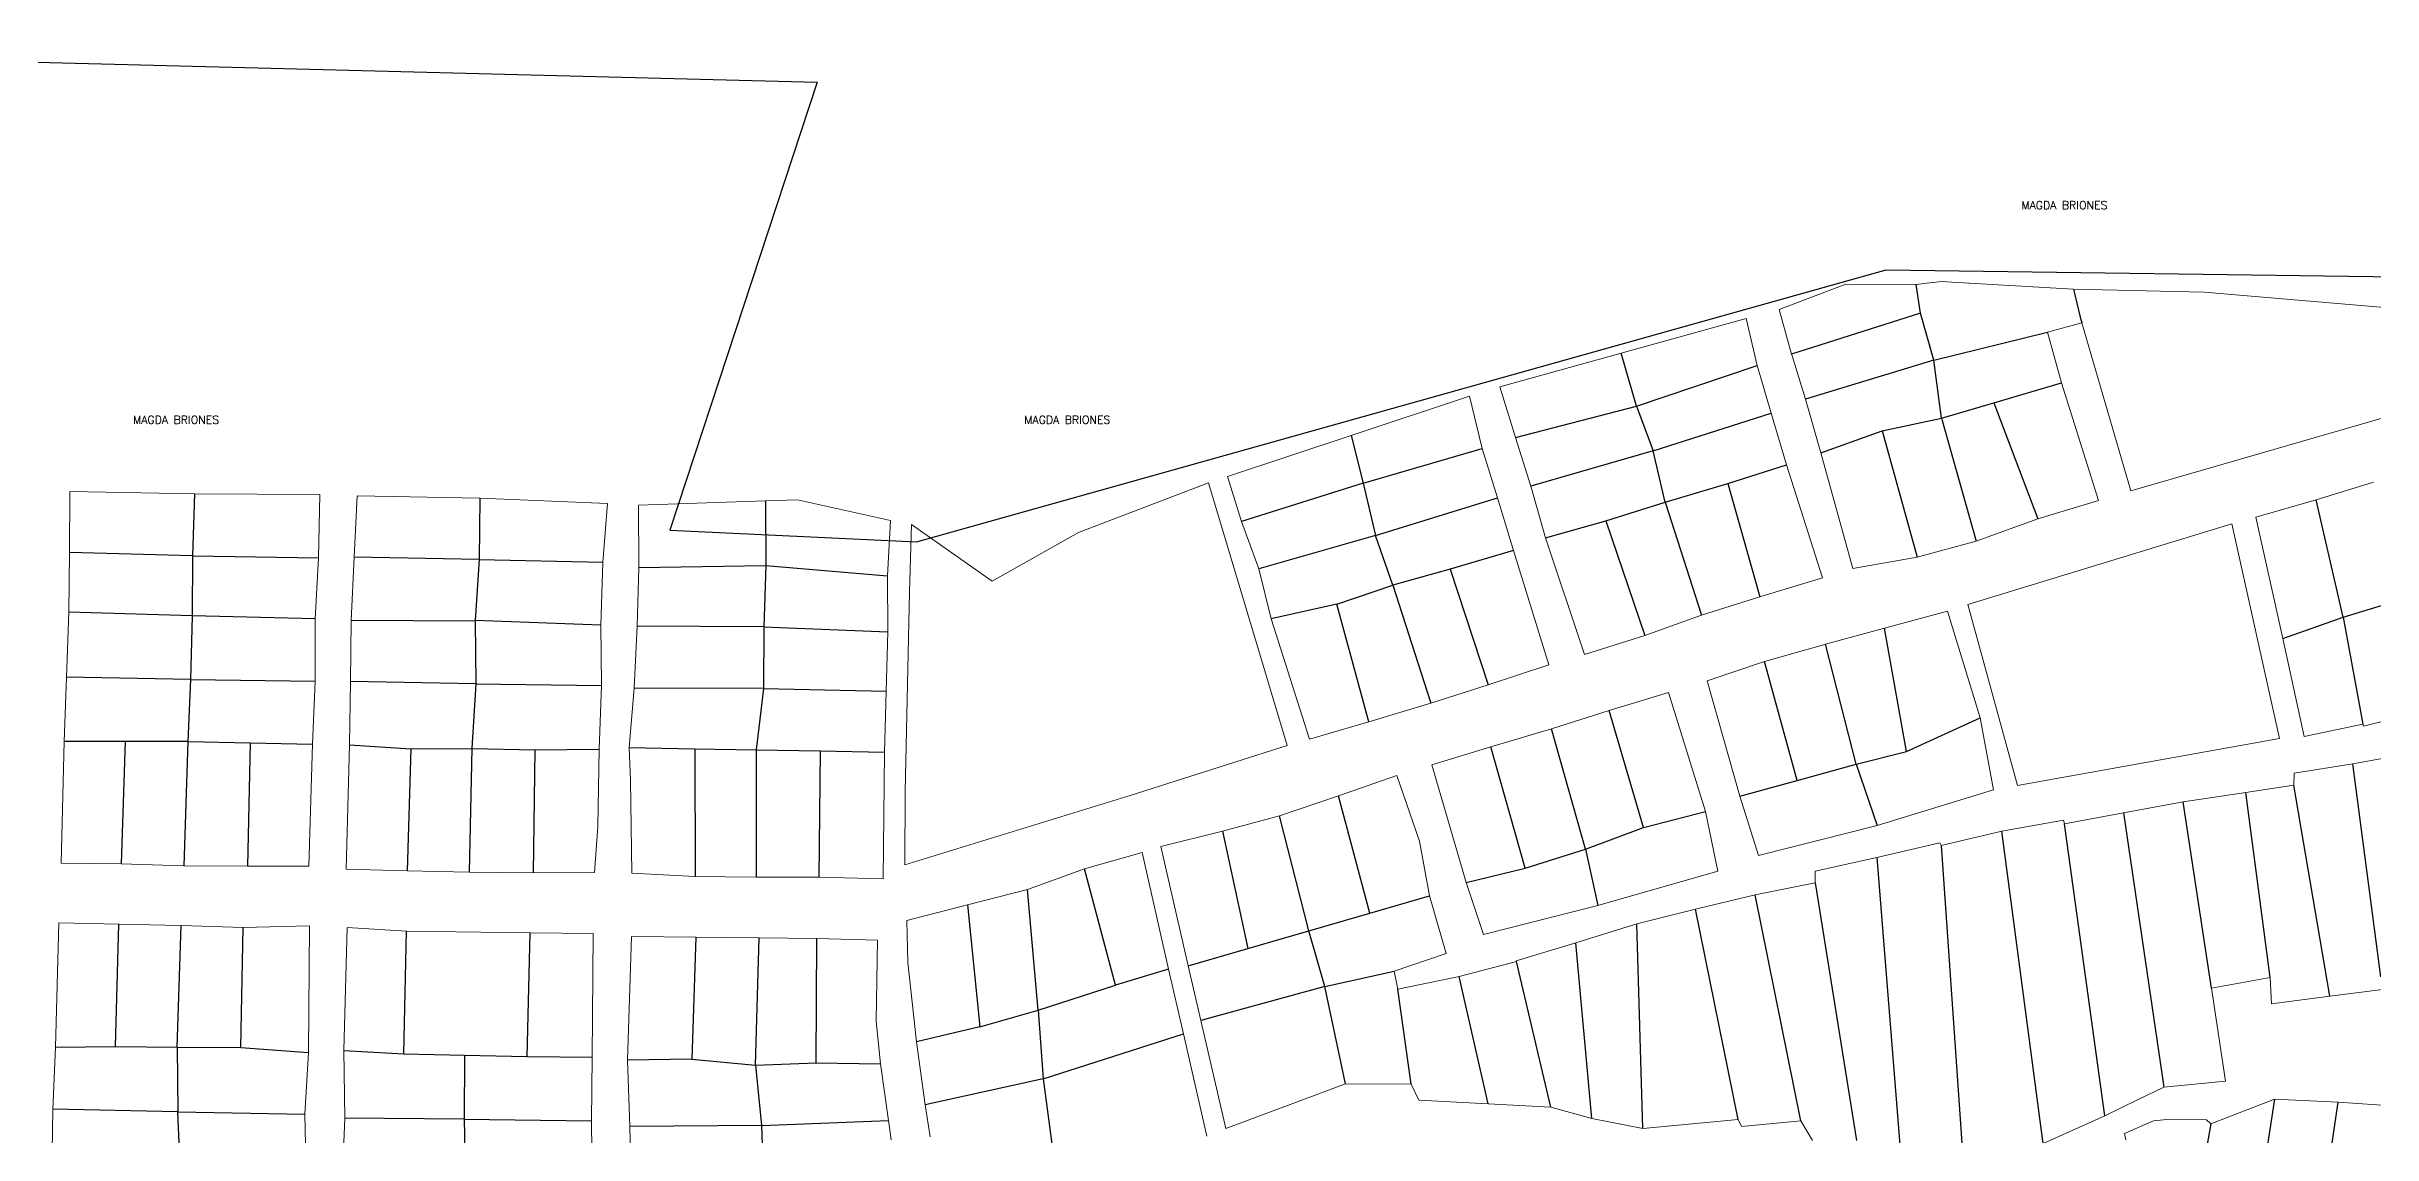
# Model space of a CAD drawing. Header units: millimetres. Extents: x 612074 to 614541, y 1316471 to 1317841.
# Drawn here: x 612765.4 to 613079.4, y 1316908.7 to 1317055.6 of the extents above; entities that cross this region are included whole.
import ezdxf

# ---------------------------------------------------------------- set-up
doc = ezdxf.new("R2010")
doc.units = ezdxf.units.MM
doc.layers.add('CAPA ROJA', color=1, linetype='Continuous')
doc.styles.add('MtXpl_Txt', font='txt_____.ttf')

msp = doc.modelspace()

# ---------------------------------------------------------------- linework, layer by layer
at = {"layer": 'CAPA ROJA', "color": 1, "linetype": 'Continuous'}
for p, q in [((612682, 1317055.58), (612869.49, 1317050.77)), ((612869.49, 1317050.77), (612849.6, 1316990.3)), ((612882.88, 1316988.73), (613013.76, 1317025.42)), ((613013.76, 1317025.42), (613287.88, 1317021.77)), ((612849.6, 1316990.3), (612882.88, 1316988.73))]:
    msp.add_line(p, q, dxfattribs=at)
at = {"layer": 'CAPA ROJA', "color": 1, "linetype": 'Continuous', "lineweight": 13}
for p, q in [((612999.34, 1317020.07), (613008.32, 1317023.52)), ((613008.32, 1317023.52), (613017.82, 1317023.46)), ((613017.82, 1317023.46), (613019.27, 1317023.65)), ((613019.27, 1317023.65), (613021.3, 1317023.88)), ((613021.3, 1317023.88), (613022.62, 1317023.79)), ((613022.62, 1317023.79), (613039.08, 1317022.83)), ((613056.72, 1317022.42), (613039.08, 1317022.83)), ((613083.16, 1317020.17), (613056.72, 1317022.42)), ((612994.87, 1317018.86), (612978.02, 1317014.18)), ((612996.37, 1317012.51), (612994.87, 1317018.86)), ((613001.01, 1317014.04), (612999.34, 1317020.07)), ((613040.19, 1317018.27), (613035.54, 1317017.05)), ((613035.54, 1317017.05), (613037.46, 1317010.2)), ((613040.19, 1317018.27), (613046.8, 1316995.59)), ((612978.02, 1317014.18), (612961.64, 1317009.63)), ((612998.25, 1317006.08), (612996.37, 1317012.51)), ((613001.07, 1317013.82), (613001.01, 1317014.04)), ((613002.88, 1317007.98), (613001.07, 1317013.82)), ((612961.64, 1317009.63), (612963.6, 1317003.27)), ((613037.46, 1317010.2), (613042.44, 1316994.33)), ((612957.51, 1317008.37), (612941.56, 1317003.09)), ((612959.25, 1317001.34), (612957.51, 1317008.37)), ((613000.31, 1316999.1), (612998.25, 1317006.08)), ((613004.94, 1317000.76), (613002.88, 1317007.98)), ((612941.56, 1317003.09), (612924.88, 1316997.56)), ((612963.6, 1317003.27), (612963.75, 1317002.79)), ((612963.75, 1317002.79), (612965.83, 1316996.22)), ((613046.8, 1316995.59), (613081.34, 1317005.6)), ((612961.3, 1316994.65), (612959.25, 1317001.34)), ((613009.27, 1316985.15), (613004.94, 1317000.76)), ((612922.3, 1316996.68), (612904.73, 1316989.99)), ((612932.9, 1316961.23), (612922.3, 1316996.68)), ((612924.88, 1316997.56), (612926.74, 1316991.48)), ((613005.17, 1316983.86), (613000.31, 1316999.1)), ((613071.81, 1316994.39), (613079.56, 1316996.77)), ((612768.59, 1316995.52), (612768.53, 1316987.27)), ((612768.59, 1316995.52), (612785.4, 1316995.19)), ((612785.4, 1316995.19), (612802.36, 1316995.1)), ((612802.36, 1316995.1), (612802.16, 1316986.59)), ((612806.97, 1316986.68), (612807.38, 1316994.94)), ((612807.38, 1316994.94), (612823.93, 1316994.61)), ((612823.93, 1316994.61), (612841.15, 1316993.9)), ((612840.52, 1316985.98), (612841.15, 1316993.9)), ((612845.35, 1316993.7), (612862.5, 1316994.25)), ((612845.35, 1316993.7), (612845.38, 1316985.28)), ((612862.5, 1316994.25), (612866.84, 1316994.38)), ((612866.84, 1316994.38), (612879.35, 1316991.63)), ((612963.47, 1316987.57), (612961.3, 1316994.65)), ((612965.83, 1316996.22), (612967.81, 1316989.26)), ((613042.44, 1316994.33), (613034.24, 1316991.85)), ((613063.68, 1316992.04), (613071.81, 1316994.39)), ((612878.95, 1316984.14), (612879.35, 1316991.63)), ((612882.2, 1316991.05), (612881.95, 1316981.97)), ((612893.1, 1316983.42), (612882.2, 1316991.05)), ((612926.74, 1316991.48), (612929.07, 1316985.09)), ((613060.42, 1316991.16), (613024.81, 1316980.25)), ((613034.24, 1316991.85), (613025.93, 1316988.83)), ((613066.85, 1316962.17), (613060.42, 1316991.16)), ((613067.3, 1316975.67), (613063.68, 1316992.04)), ((612768.53, 1316987.27), (612768.48, 1316979.24)), ((612904.73, 1316989.99), (612893.1, 1316983.42)), ((612968.23, 1316972.14), (612963.47, 1316987.57)), ((612967.81, 1316989.26), (612973.06, 1316973.51)), ((613025.93, 1316988.83), (613017.97, 1316986.68)), ((612802.16, 1316986.59), (612801.72, 1316978.33)), ((612806.59, 1316978.09), (612806.97, 1316986.68)), ((612840.27, 1316977.5), (612840.52, 1316985.98)), ((612845.38, 1316985.28), (612845.19, 1316977.33)), ((612879.03, 1316976.57), (612878.95, 1316984.14)), ((612929.07, 1316985.09), (612930.74, 1316978.35)), ((612996.72, 1316981.32), (613005.17, 1316983.86)), ((613017.97, 1316986.68), (613009.27, 1316985.15)), ((612881.95, 1316981.97), (612881.37, 1316955)), ((612988.86, 1316978.85), (612996.72, 1316981.32)), ((612768.48, 1316979.24), (612768.14, 1316970.44)), ((612801.72, 1316978.33), (612801.7, 1316969.92)), ((612806.47, 1316969.89), (612806.59, 1316978.09)), ((612930.74, 1316978.35), (612935.92, 1316962.1)), ((612981.19, 1316976.09), (612988.86, 1316978.85)), ((613013.55, 1316977.07), (613022.05, 1316979.38)), ((613022.05, 1316979.38), (613026.47, 1316964.99)), ((613024.81, 1316980.25), (613031.5, 1316955.83)), ((612840.35, 1316969.32), (612840.27, 1316977.5)), ((612845.19, 1316977.33), (612844.76, 1316968.99)), ((612878.77, 1316968.57), (612879.03, 1316976.57)), ((612973.06, 1316973.51), (612981.19, 1316976.09)), ((613005.33, 1316974.84), (612997.33, 1316972.57)), ((613005.33, 1316974.84), (613005.57, 1316974.91)), ((613005.57, 1316974.91), (613013.55, 1316977.07)), ((613070.22, 1316962.46), (613067.3, 1316975.67)), ((612960.03, 1316969.41), (612968.23, 1316972.14)), ((612997.33, 1316972.57), (612989.62, 1316969.95)), ((612768.14, 1316970.44), (612767.83, 1316961.79)), ((612801.7, 1316969.92), (612801.33, 1316961.4)), ((612806.35, 1316961.34), (612806.47, 1316969.89)), ((612840.06, 1316960.73), (612840.35, 1316969.32)), ((612844.76, 1316968.99), (612844.09, 1316960.97)), ((612878.58, 1316960.35), (612878.77, 1316968.57)), ((612952.31, 1316966.97), (612960.03, 1316969.41)), ((612984.41, 1316968.4), (612976.4, 1316965.96)), ((612984.41, 1316968.4), (612989.38, 1316952.34)), ((612994.01, 1316954.41), (612989.62, 1316969.95)), ((612943.94, 1316964.43), (612952.31, 1316966.97)), ((612976.4, 1316965.96), (612968.62, 1316963.51)), ((613026.47, 1316964.99), (613028.28, 1316955.26)), ((613086.42, 1316965.89), (613078.22, 1316963.85)), ((612935.92, 1316962.1), (612943.94, 1316964.43)), ((612968.62, 1316963.51), (612960.41, 1316961.04)), ((613031.5, 1316955.83), (613066.85, 1316962.17)), ((613078.1, 1316964.14), (613070.22, 1316962.46)), ((613078.22, 1316963.85), (613078.1, 1316964.14)), ((612767.83, 1316961.79), (612767.42, 1316945.37)), ((612801.33, 1316961.4), (612800.86, 1316944.93)), ((612805.9, 1316944.56), (612806.35, 1316961.34)), ((612839.87, 1316950.24), (612840.06, 1316960.73)), ((612844.09, 1316960.97), (612844.28, 1316956.57)), ((612878.36, 1316943.23), (612878.58, 1316960.35)), ((612911.71, 1316954.48), (612932.9, 1316961.23)), ((612960.41, 1316961.04), (612952.46, 1316958.65)), ((613068.87, 1316957.51), (613076.79, 1316958.75)), ((613076.79, 1316958.75), (613084.44, 1316960.17)), ((612844.28, 1316956.57), (612844.46, 1316943.99)), ((612947.73, 1316957.17), (612939.85, 1316954.44)), ((612947.73, 1316957.17), (612950.8, 1316948.34)), ((612957.09, 1316942.73), (612952.46, 1316958.65)), ((613062.33, 1316954.91), (613068.81, 1316955.87)), ((613068.81, 1316955.87), (613068.87, 1316957.51)), ((612881.37, 1316955), (612881.31, 1316945.12)), ((612881.31, 1316945.12), (612911.71, 1316954.48)), ((612939.85, 1316954.44), (612931.89, 1316951.76)), ((612996.55, 1316946.37), (612994.01, 1316954.41)), ((613028.28, 1316955.26), (613012.58, 1316950.45)), ((613045.79, 1316952.15), (613053.85, 1316953.63)), ((613053.85, 1316953.63), (613062.33, 1316954.91)), ((612839.43, 1316944.09), (612839.87, 1316950.24)), ((612924.17, 1316949.68), (612915.87, 1316947.62)), ((612931.89, 1316951.76), (612924.17, 1316949.68)), ((612989.38, 1316952.34), (612991.07, 1316944.28)), ((613012.58, 1316950.45), (612996.55, 1316946.37)), ((613021.22, 1316947.76), (613029.39, 1316949.68)), ((613029.39, 1316949.68), (613037.7, 1316951.16)), ((613037.7, 1316951.16), (613037.86, 1316950.65)), ((613037.86, 1316950.65), (613045.79, 1316952.15)), ((612913.33, 1316946.8), (612905.56, 1316944.57)), ((612916.92, 1316931.05), (612913.33, 1316946.8)), ((612915.87, 1316947.62), (612919.57, 1316931.49)), ((612950.8, 1316948.34), (612952.14, 1316940.96)), ((613012.53, 1316946.13), (613021.01, 1316948.1)), ((613021.01, 1316948.1), (613021.22, 1316947.76)), ((612775.51, 1316945.25), (612767.42, 1316945.37)), ((612783.99, 1316944.98), (612775.51, 1316945.25)), ((612792.57, 1316944.94), (612783.99, 1316944.98)), ((612800.86, 1316944.93), (612792.57, 1316944.94)), ((612805.9, 1316944.56), (612814.11, 1316944.34)), ((612814.11, 1316944.34), (612822.5, 1316944.15)), ((612822.5, 1316944.15), (612831.15, 1316944.07)), ((612831.15, 1316944.07), (612839.43, 1316944.09)), ((612844.46, 1316943.99), (612852.99, 1316943.55)), ((612852.99, 1316943.55), (612861.22, 1316943.46)), ((612861.22, 1316943.46), (612869.71, 1316943.46)), ((612869.71, 1316943.46), (612878.36, 1316943.23)), ((612905.56, 1316944.57), (612897.88, 1316941.78)), ((612991.07, 1316944.28), (612974.85, 1316939.64)), ((613004.2, 1316944.27), (613012.53, 1316946.13)), ((613004.21, 1316942.71), (613004.2, 1316944.27)), ((612897.88, 1316941.78), (612889.77, 1316939.73)), ((612954.4, 1316933.17), (612952.14, 1316940.96)), ((612959.44, 1316935.72), (612957.09, 1316942.73)), ((612988.05, 1316939.16), (612996.08, 1316941.06)), ((612996.08, 1316941.06), (613004.21, 1316942.71)), ((612766.66, 1316920.5), (612767.13, 1316937.3)), ((612767.13, 1316937.3), (612775.2, 1316937.11)), ((612775.2, 1316937.11), (612783.63, 1316936.95)), ((612783.63, 1316936.95), (612791.98, 1316936.69)), ((612791.98, 1316936.69), (612800.96, 1316936.9)), ((612800.96, 1316936.9), (612800.83, 1316919.78)), ((612889.77, 1316939.73), (612881.57, 1316937.62)), ((612881.57, 1316937.62), (612881.7, 1316931.96)), ((612974.85, 1316939.64), (612959.44, 1316935.72)), ((612971.9, 1316934.62), (612980.12, 1316937.19)), ((612980.12, 1316937.19), (612988.05, 1316939.16)), ((612806.02, 1316936.68), (612805.57, 1316920.08)), ((612814.04, 1316936.18), (612806.02, 1316936.68)), ((612830.71, 1316935.96), (612814.04, 1316936.18)), ((612839.24, 1316935.87), (612830.71, 1316935.96)), ((612839.1, 1316919.15), (612839.24, 1316935.87)), ((612844.39, 1316935.44), (612843.89, 1316918.75)), ((612853.11, 1316935.37), (612844.39, 1316935.44)), ((612861.65, 1316935.26), (612853.11, 1316935.37)), ((612869.43, 1316935.17), (612861.65, 1316935.26)), ((612877.61, 1316934.95), (612869.43, 1316935.17)), ((612877.43, 1316924.01), (612877.61, 1316934.95)), ((612963.85, 1316932.18), (612971.9, 1316934.62)), ((612881.7, 1316931.96), (612882.88, 1316921.25)), ((612918.91, 1316922.31), (612916.92, 1316931.05)), ((612919.57, 1316931.49), (612921.26, 1316924.13)), ((612947.38, 1316930.77), (612954.4, 1316933.17)), ((612947.85, 1316928.36), (612947.38, 1316930.77)), ((612956.12, 1316930.05), (612963.89, 1316932.07)), ((612963.89, 1316932.07), (612963.85, 1316932.18)), ((612947.85, 1316928.36), (612956.12, 1316930.05)), ((613065.6, 1316929.91), (613057.69, 1316928.5)), ((613057.69, 1316928.5), (613059.59, 1316915.93)), ((613065.79, 1316926.38), (613065.6, 1316929.91)), ((613073.67, 1316927.39), (613065.79, 1316926.38)), ((613080.76, 1316928.29), (613073.67, 1316927.39)), ((612878.04, 1316918.29), (612877.43, 1316924.01)), ((612882.88, 1316921.25), (612884.04, 1316912.73)), ((612922.06, 1316908.5), (612918.91, 1316922.31)), ((612921.26, 1316924.13), (612924.62, 1316909.53)), ((612766.28, 1316912.13), (612766.66, 1316920.5)), ((612800.83, 1316919.78), (612800.32, 1316911.48)), ((612805.57, 1316920.08), (612805.7, 1316910.93)), ((612838.99, 1316910.56), (612839.1, 1316919.15)), ((612843.89, 1316918.75), (612844.2, 1316909.8)), ((612879.11, 1316910.61), (612878.04, 1316918.29)), ((612940.77, 1316915.56), (612924.62, 1316909.53)), ((612949.64, 1316915.54), (612940.77, 1316915.56)), ((612950.7, 1316913.36), (612949.64, 1316915.54)), ((613051.26, 1316915.1), (613047.68, 1316913.41)), ((613059.59, 1316915.93), (613051.26, 1316915.1)), ((612766.15, 1316903.64), (612766.28, 1316912.13)), ((612884.04, 1316912.73), (612884.73, 1316908.44)), ((612960.07, 1316912.88), (612950.7, 1316913.36)), ((612968.49, 1316912.41), (612960.07, 1316912.88)), ((612974.03, 1316910.87), (612968.49, 1316912.41)), ((613047.68, 1316913.41), (613043.3, 1316911.26)), ((613057.61, 1316910.18), (613066.21, 1316913.51)), ((613066.21, 1316913.51), (613074.79, 1316913.08)), ((613074.79, 1316913.08), (613082.66, 1316912.57)), ((612800.32, 1316911.48), (612800.5, 1316903.28)), ((612805.2, 1316897.74), (612805.7, 1316910.93)), ((612839.2, 1316892.71), (612838.99, 1316910.56)), ((612844.2, 1316909.8), (612844.41, 1316900.41)), ((612879.46, 1316908.03), (612879.11, 1316910.61)), ((612980.92, 1316909.56), (612974.03, 1316910.87)), ((612993.81, 1316910.77), (612980.92, 1316909.56)), ((612994.23, 1316909.8), (612993.81, 1316910.77)), ((613002.27, 1316910.57), (612994.23, 1316909.8)), ((613003.83, 1316907.93), (613002.27, 1316910.57)), ((613043.3, 1316911.26), (613034.95, 1316907.5)), ((613045.93, 1316908.86), (613049.85, 1316910.58)), ((613046.11, 1316908), (613045.93, 1316908.86)), ((613049.85, 1316910.58), (613052.09, 1316910.8)), ((613052.09, 1316910.8), (613057, 1316910.71)), ((613057, 1316910.71), (613057.61, 1316910.18))]:
    msp.add_line(p, q, dxfattribs=at)
at = {"layer": 'CAPA ROJA', "color": 1, "linetype": 'Continuous', "lineweight": -3}
for p, q in [((613018.39, 1317019.61), (613017.82, 1317023.46)), ((613039.08, 1317022.83), (613039.96, 1317019.04)), ((613018.39, 1317019.61), (613001.01, 1317014.04)), ((613020.21, 1317013.26), (613018.39, 1317019.61)), ((613039.96, 1317019.04), (613040.19, 1317018.27)), ((613020.21, 1317013.26), (613035.54, 1317017.05)), ((612980.08, 1317007.02), (612978.02, 1317014.18)), ((612980.08, 1317007.02), (612996.37, 1317012.51)), ((613020.21, 1317013.26), (613002.88, 1317007.98)), ((613021.25, 1317005.43), (613020.21, 1317013.26)), ((613028.32, 1317007.51), (613037.46, 1317010.2)), ((612963.75, 1317002.79), (612980.08, 1317007.02)), ((612980.08, 1317007.02), (612982.3, 1317000.99)), ((612982.3, 1317000.99), (612998.25, 1317006.08)), ((613021.25, 1317005.43), (613028.32, 1317007.51)), ((613028.32, 1317007.51), (613034.24, 1316991.85)), ((612941.56, 1317003.09), (612943.18, 1316996.63)), ((613004.94, 1317000.76), (613013.24, 1317003.69)), ((613013.24, 1317003.69), (613021.25, 1317005.43)), ((613013.24, 1317003.69), (613017.97, 1316986.68)), ((613021.25, 1317005.43), (613025.93, 1316988.83)), ((612943.18, 1316996.63), (612959.25, 1317001.34)), ((612982.3, 1317000.99), (612965.83, 1316996.22)), ((612983.95, 1316994.08), (612982.3, 1317000.99)), ((612943.18, 1316996.63), (612926.74, 1316991.48)), ((612943.18, 1316996.63), (612944.85, 1316989.58)), ((612983.95, 1316994.08), (612992.38, 1316996.62)), ((612992.38, 1316996.62), (613000.31, 1316999.1)), ((612992.38, 1316996.62), (612996.72, 1316981.32)), ((612785.4, 1316995.19), (612785.16, 1316986.86)), ((612823.93, 1316994.61), (612823.87, 1316986.36)), ((612862.5, 1316994.25), (612862.56, 1316985.55)), ((612944.85, 1316989.58), (612961.3, 1316994.65)), ((612975.94, 1316991.57), (612983.95, 1316994.08)), ((612983.95, 1316994.08), (612988.86, 1316978.85)), ((613075.46, 1316978.55), (613071.81, 1316994.39)), ((612967.81, 1316989.26), (612975.94, 1316991.57)), ((612975.94, 1316991.57), (612981.19, 1316976.09)), ((612785.16, 1316986.86), (612768.53, 1316987.27)), ((612944.85, 1316989.58), (612929.07, 1316985.09)), ((612947.19, 1316982.87), (612944.85, 1316989.58)), ((612963.47, 1316987.57), (612954.94, 1316985.05)), ((612785.16, 1316986.86), (612785.11, 1316978.75)), ((612785.16, 1316986.86), (612802.16, 1316986.59)), ((612823.87, 1316986.36), (612806.97, 1316986.68)), ((612823.87, 1316986.36), (612823.29, 1316978.11)), ((612823.87, 1316986.36), (612840.52, 1316985.98)), ((612845.38, 1316985.28), (612862.56, 1316985.55)), ((612862.56, 1316985.55), (612862.27, 1316977.24)), ((612862.56, 1316985.55), (612878.95, 1316984.14)), ((612954.94, 1316985.05), (612947.19, 1316982.87)), ((612954.94, 1316985.05), (612960.03, 1316969.41)), ((612939.61, 1316980.3), (612947.19, 1316982.87)), ((612947.19, 1316982.87), (612952.31, 1316966.97)), ((613075.46, 1316978.55), (613083.88, 1316981.11)), ((612785.11, 1316978.75), (612768.48, 1316979.24)), ((612785.11, 1316978.75), (612784.88, 1316970.16)), ((612801.72, 1316978.33), (612785.11, 1316978.75)), ((612823.29, 1316978.04), (612806.59, 1316978.09)), ((612840.27, 1316977.5), (612823.29, 1316978.11)), ((612823.29, 1316978.11), (612823.29, 1316978.04)), ((612823.29, 1316978.04), (612823.42, 1316969.54)), ((612939.61, 1316980.3), (612930.74, 1316978.35)), ((612943.94, 1316964.43), (612939.61, 1316980.3)), ((613067.3, 1316975.67), (613075.46, 1316978.55)), ((613075.46, 1316978.55), (613078.1, 1316964.14)), ((612862.27, 1316977.24), (612845.19, 1316977.33)), ((612862.27, 1316977.24), (612862.22, 1316968.94)), ((612862.27, 1316977.24), (612879.03, 1316976.57)), ((613009.74, 1316958.74), (613005.57, 1316974.91)), ((613016.51, 1316960.43), (613013.55, 1316977.07)), ((613001.77, 1316956.5), (612997.33, 1316972.57)), ((612784.88, 1316970.16), (612768.14, 1316970.44)), ((612784.88, 1316970.16), (612784.5, 1316961.8)), ((612784.88, 1316970.16), (612801.7, 1316969.92)), ((612823.42, 1316969.54), (612806.47, 1316969.89)), ((612823.42, 1316969.54), (612822.88, 1316960.84)), ((612823.42, 1316969.54), (612840.35, 1316969.32)), ((612862.22, 1316968.94), (612844.76, 1316968.99)), ((612862.22, 1316968.94), (612861.23, 1316960.65)), ((612862.22, 1316968.94), (612878.77, 1316968.57)), ((612981, 1316950.15), (612976.4, 1316965.96)), ((613016.51, 1316960.43), (613026.47, 1316964.99)), ((612973.17, 1316947.23), (612968.62, 1316963.51)), ((612776.06, 1316961.8), (612767.83, 1316961.79)), ((612776.06, 1316961.8), (612775.51, 1316945.25)), ((612784.5, 1316961.8), (612776.06, 1316961.8)), ((612784.5, 1316961.8), (612783.99, 1316944.98)), ((612784.5, 1316961.8), (612792.92, 1316961.6)), ((612792.92, 1316961.6), (612792.57, 1316944.94)), ((612792.92, 1316961.6), (612801.33, 1316961.4)), ((612806.35, 1316961.34), (612814.63, 1316960.78)), ((612814.63, 1316960.78), (612814.11, 1316944.34)), ((612814.63, 1316960.78), (612822.88, 1316960.84)), ((612822.88, 1316960.84), (612822.5, 1316944.15)), ((612822.88, 1316960.84), (612831.38, 1316960.67)), ((612831.38, 1316960.67), (612831.15, 1316944.07)), ((612831.38, 1316960.67), (612840.06, 1316960.73)), ((612844.09, 1316960.97), (612852.94, 1316960.81)), ((612852.94, 1316960.81), (612852.99, 1316943.55)), ((612852.94, 1316960.81), (612861.23, 1316960.65)), ((612861.23, 1316960.65), (612861.22, 1316943.46)), ((612861.23, 1316960.65), (612869.88, 1316960.5)), ((612869.88, 1316960.5), (612869.71, 1316943.46)), ((612869.88, 1316960.5), (612878.58, 1316960.35)), ((612965.04, 1316944.7), (612960.41, 1316961.04)), ((613001.77, 1316956.5), (613009.74, 1316958.74)), ((613009.74, 1316958.74), (613016.51, 1316960.43)), ((613009.74, 1316958.74), (613012.58, 1316950.45)), ((613080.56, 1316930.01), (613076.79, 1316958.75)), ((612994.01, 1316954.41), (613001.77, 1316956.5)), ((613073.67, 1316927.39), (613068.81, 1316955.87)), ((612944.07, 1316938.61), (612939.85, 1316954.44)), ((613057.69, 1316928.5), (613053.85, 1316953.63)), ((613065.6, 1316929.91), (613062.33, 1316954.91)), ((612924.17, 1316949.68), (612927.59, 1316933.82)), ((612935.85, 1316936.22), (612931.89, 1316951.76)), ((612973.17, 1316947.23), (612981, 1316950.15)), ((612981, 1316950.15), (612989.38, 1316952.34)), ((613034.95, 1316907.5), (613029.39, 1316949.68)), ((613043.3, 1316911.26), (613037.86, 1316950.65)), ((613045.79, 1316952.15), (613051.26, 1316915.1)), ((612965.04, 1316944.7), (612973.17, 1316947.23)), ((612973.17, 1316947.23), (612974.85, 1316939.64)), ((613021.22, 1316947.76), (613024.24, 1316903.71)), ((612909.73, 1316928.91), (612905.56, 1316944.57)), ((612957.09, 1316942.73), (612965.04, 1316944.7)), ((613012.53, 1316946.13), (613015.7, 1316906.21)), ((612899.29, 1316925.52), (612897.88, 1316941.78)), ((612944.07, 1316938.61), (612952.14, 1316940.96)), ((613002.27, 1316910.57), (612996.08, 1316941.06)), ((613004.21, 1316942.71), (613009.77, 1316907.93)), ((612774.76, 1316920.62), (612775.2, 1316937.11)), ((612783.08, 1316920.51), (612783.63, 1316936.95)), ((612889.77, 1316939.73), (612891.44, 1316923.26)), ((612935.86, 1316936.22), (612944.07, 1316938.61)), ((612980.92, 1316909.56), (612980.12, 1316937.19)), ((612993.81, 1316910.77), (612988.05, 1316939.16)), ((612791.66, 1316920.49), (612791.98, 1316936.69)), ((612813.68, 1316919.63), (612814.04, 1316936.18)), ((612830.34, 1316919.26), (612830.71, 1316935.96)), ((612853.11, 1316935.37), (612852.57, 1316918.9)), ((612861.13, 1316918.08), (612861.65, 1316935.26)), ((612869.34, 1316918.4), (612869.43, 1316935.17)), ((612919.57, 1316931.49), (612927.59, 1316933.82)), ((612927.59, 1316933.82), (612935.85, 1316936.22)), ((612935.85, 1316936.22), (612935.86, 1316936.22)), ((612938, 1316928.72), (612935.86, 1316936.22)), ((612974.03, 1316910.87), (612971.9, 1316934.62)), ((612916.92, 1316931.05), (612909.73, 1316928.91)), ((612938, 1316928.72), (612947.38, 1316930.77)), ((612968.49, 1316912.41), (612963.89, 1316932.07)), ((612899.29, 1316925.52), (612909.73, 1316928.91)), ((612938, 1316928.72), (612921.26, 1316924.13)), ((612940.77, 1316915.56), (612938, 1316928.72)), ((612949.64, 1316915.54), (612947.85, 1316928.36)), ((612960.07, 1316912.88), (612956.12, 1316930.05)), ((612891.44, 1316923.26), (612899.29, 1316925.52)), ((612899.29, 1316925.52), (612899.96, 1316916.23)), ((612891.44, 1316923.26), (612882.88, 1316921.25)), ((612899.96, 1316916.23), (612918.91, 1316922.31)), ((612766.66, 1316920.5), (612774.76, 1316920.62)), ((612774.76, 1316920.62), (612783.08, 1316920.51)), ((612783.08, 1316920.51), (612791.66, 1316920.49)), ((612783.08, 1316920.51), (612783.17, 1316911.81)), ((612791.66, 1316920.49), (612800.83, 1316919.78)), ((612805.57, 1316920.08), (612813.68, 1316919.63)), ((612813.68, 1316919.63), (612821.85, 1316919.45)), ((612821.85, 1316919.45), (612821.84, 1316910.8)), ((612821.85, 1316919.45), (612830.34, 1316919.26)), ((612830.34, 1316919.26), (612839.1, 1316919.15)), ((612852.57, 1316918.9), (612843.89, 1316918.75)), ((612852.57, 1316918.9), (612861.13, 1316918.08)), ((612861.13, 1316918.08), (612869.34, 1316918.4)), ((612861.13, 1316918.08), (612861.98, 1316909.96)), ((612869.34, 1316918.4), (612878.04, 1316918.29)), ((612899.96, 1316916.23), (612884.04, 1316912.73)), ((612899.96, 1316916.23), (612902.13, 1316900.22)), ((612783.17, 1316911.81), (612766.28, 1316912.13)), ((612783.17, 1316911.81), (612800.32, 1316911.48)), ((612783.51, 1316903.37), (612783.17, 1316911.81)), ((613066.21, 1316913.51), (613063.08, 1316893.13)), ((613071.75, 1316892.37), (613074.79, 1316913.08)), ((612821.84, 1316910.8), (612805.7, 1316910.93)), ((612821.84, 1316910.8), (612838.99, 1316910.56)), ((612821.84, 1316910.8), (612822.11, 1316897.41)), ((612861.98, 1316909.96), (612844.2, 1316909.8)), ((612861.98, 1316909.96), (612879.11, 1316910.61)), ((612861.98, 1316909.96), (612862.84, 1316884.84)), ((613057.61, 1316910.18), (613054.42, 1316892.49))]:
    msp.add_line(p, q, dxfattribs=at)

# ---------------------------------------------------------------- texts
at = {"layer": 'CAPA ROJA', "color": 1, "lineweight": 30, "style": 'MtXpl_Txt'}
for p in [(613032.03, 1317033.63), (612777.13, 1317004.66), (612897.43, 1317004.66)]:
    msp.add_text('MAGDA BRIONES', height=1.08, dxfattribs=at).set_placement(p)

doc.saveas('drawing.dxf')
